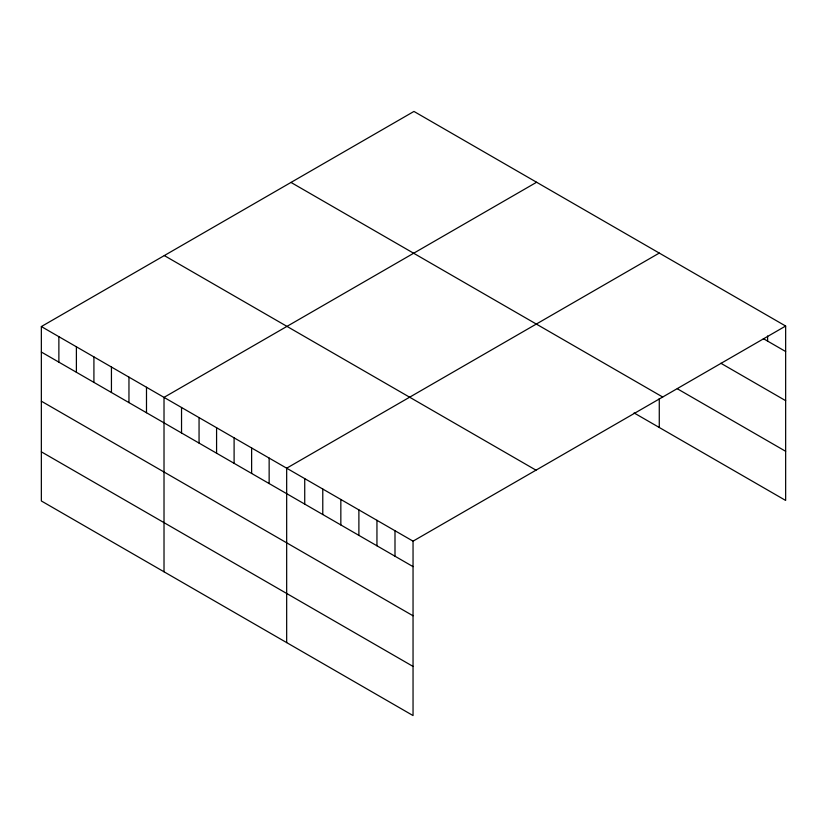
<?xml version="1.0" encoding="UTF-8"?>
<svg xmlns="http://www.w3.org/2000/svg" width="827" height="827" viewBox="0 0 827 827"><rect width="100%" height="100%" fill="white"/><g stroke="black" fill="none" stroke-linecap="round" stroke-linejoin="round"><path stroke-width="1.24" d="M785.65 326.034L413.045 541.158L413.045 715.562L41.35 500.966L41.35 326.562L413.955 111.438L785.65 326.034L785.65 500.438L634.082 412.942M536.609 182.25L164.015 397.373L164.015 571.777M659.274 253.072L286.669 468.196L286.669 642.6M763.352 338.646L785.65 351.516M720.865 363.26L785.65 400.661M677.323 388.762L785.65 451.294M290.99 182.426L662.696 397.022M164.304 255.564L536.01 470.17M41.35 326.562L413.045 541.158M41.35 352.033L413.045 566.64M41.35 401.188L413.045 615.784M41.35 451.821L413.045 666.417M767.601 336L767.601 341.096M659.274 398.5L659.274 427.476M394.996 530.727L394.996 556.209M376.947 520.307L376.947 545.789M358.887 509.887L358.887 535.369M340.838 499.467L340.838 524.949M322.778 489.036L322.778 514.518M304.729 478.616L304.729 504.098M269.147 458.075L269.147 483.557M251.625 447.955L251.625 473.437M234.103 437.845L234.103 463.327M216.581 427.724L216.581 453.206M199.059 417.604L199.059 443.086M181.537 407.494L181.537 432.976M146.493 387.253L146.493 412.735M128.96 377.143L128.96 402.625M111.438 367.023L111.438 392.505M93.916 356.902L93.916 382.384M76.394 346.792L76.394 372.274M58.872 336.672L58.872 362.154"/></g></svg>
